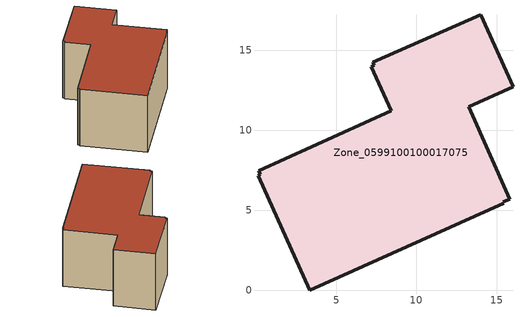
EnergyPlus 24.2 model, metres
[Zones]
Zone_0599100100017075
 floor ground (C_G): 15.45,5.44 3.33,0 0.11,7.15 0.26,7.23 0.16,7.46 8.42,11.21 7.18,13.94 7.38,14.04 7.29,14.23 14.02,17.2 16.03,12.7 13.26,11.46 15.84,5.7 15.43,5.51 z0
 wall outside (C_F): 16.03,12.7 14.02,17.2 7.29,14.23 7.38,14.04 7.18,13.94 8.42,11.21 0.16,7.46 0.26,7.23 0.11,7.15 3.33,0 15.45,5.44 15.43,5.51 15.84,5.7 13.26,11.46 16.03,12.7 z0:7.71
 roof outside (C_R): 0.26,7.23 0.11,7.15 3.33,0 15.45,5.44 15.43,5.51 15.84,5.7 13.26,11.46 16.03,12.7 14.02,17.2 7.29,14.23 7.38,14.04 7.18,13.94 8.42,11.21 0.16,7.46 z7.71
[BUILDING]
Pand.0599100100017075: North Axis=0; Terrain=City; Loads Convergence Tolerance Value=0.04; Temperature Convergence Tolerance Value=0.4; Solar Distribution=FullExterior; Maximum Number of Warmup Days=25; Minimum Number of Warmup Days=1
[Site:Location]
Rotterdam.The.Hague.AP_ZH_NLD Design_Conditions: Latitude=51.96; Longitude=4.45; Time Zone=1; Elevation=-4.5
[SITE:GROUNDTEMPERATURE:BUILDINGSURFACE]
18, 18, 18, 18, 18, 18, 18, 18, 18, 18, 18, 18
[MATERIAL] Thermal Absorptance=0.9; Solar Absorptance=0.7; Visible Absorptance=0.7
Name | Roughness | Thickness | Conductivity | Density | Specific Heat
G.D.2015-2018 | MediumSmooth | 0.15 | 0.0428571 | 540 | 1210
F.D.2015-2018 | Rough | 0.3 | 0.0666667 | 1920 | 840
R.D.2015-2018 | MediumRough | 0.2 | 0.0333333 | 1500 | 1000
[CONSTRUCTION]
C_G: G.D.2015-2018
C_F: F.D.2015-2018
C_R: R.D.2015-2018
[ZONE]
Zone_0599100100017075: Type=1; Multiplier=1; Ceiling Height=Autocalculate; Volume=Autocalculate; Floor Area=autocalculate; Part of Total Floor Area=Yes
[ZONEINFILTRATION:DESIGNFLOWRATE]
Infil_Zone_0599100100017075: Zone or ZoneList or Space or SpaceList=Zone_0599100100017075; Schedule=AlwaysOn; Design Flow Rate Calculation Method=Flow/Area; Flow Rate per Floor Area=0.0021; Constant Term Coefficient=1; Temperature Term Coefficient=0; Velocity Term Coefficient=0; Velocity Squared Term Coefficient=0
[HVACTEMPLATE:ZONE:IDEALLOADSAIRSYSTEM]
Zone_0599100100017075: Maximum Heating Supply Air Temperature=50; Minimum Cooling Supply Air Temperature=13; Maximum Heating Supply Air Humidity Ratio=0.0156; Minimum Cooling Supply Air Humidity Ratio=0.0077; Heating Limit=NoLimit; Cooling Limit=NoLimit; Dehumidification Control Type=ConstantSensibleHeatRatio; Cooling Sensible Heat Ratio=0.7; Dehumidification Setpoint=60; Humidification Control Type=None; Humidification Setpoint=30; Outdoor Air Method=None; Outdoor Air Flow Rate per Person=0.00944; Outdoor Air Flow Rate per Zone Floor Area=0; Outdoor Air Flow Rate per Zone=0; Demand Controlled Ventilation Type=None; Outdoor Air Economizer Type=NoEconomizer; Heat Recovery Type=None; Sensible Heat Recovery Effectiveness=0.7; Latent Heat Recovery Effectiveness=0.65
[ZONECONTROL:THERMOSTAT]
ThermostatControl_Zone_0599100100017075: Zone or ZoneList=Zone_0599100100017075; Control Type Schedule=DualSetpointControlType; Control 1=Thermostat_Zone_0599100100017075; Temperature Difference Between Cutout And Setpoint=0
[THERMOSTATSETPOINT:DUALSETPOINT]
Thermostat_Zone_0599100100017075: Heating Setpoint Temperature Schedule=HeatingSetpoint_Zone_0599100100017075; Cooling Setpoint Temperature Schedule=CoolingSetpoint_Zone_0599100100017075
[SCHEDULE:COMPACT]
HeatingSetpoint_Zone_0599100100017075: Through: 12/31, For: AllDays, Until: 24:00, 21
CoolingSetpoint_Zone_0599100100017075: Through: 12/31, For: AllDays, Until: 24:00, 24
DualSetpointControlType: Through: 12/31, For: AllDays, Until: 24:00, 4
AlwaysOn: Through: 12/31, For: AllDays, Until: 24:00, 1
